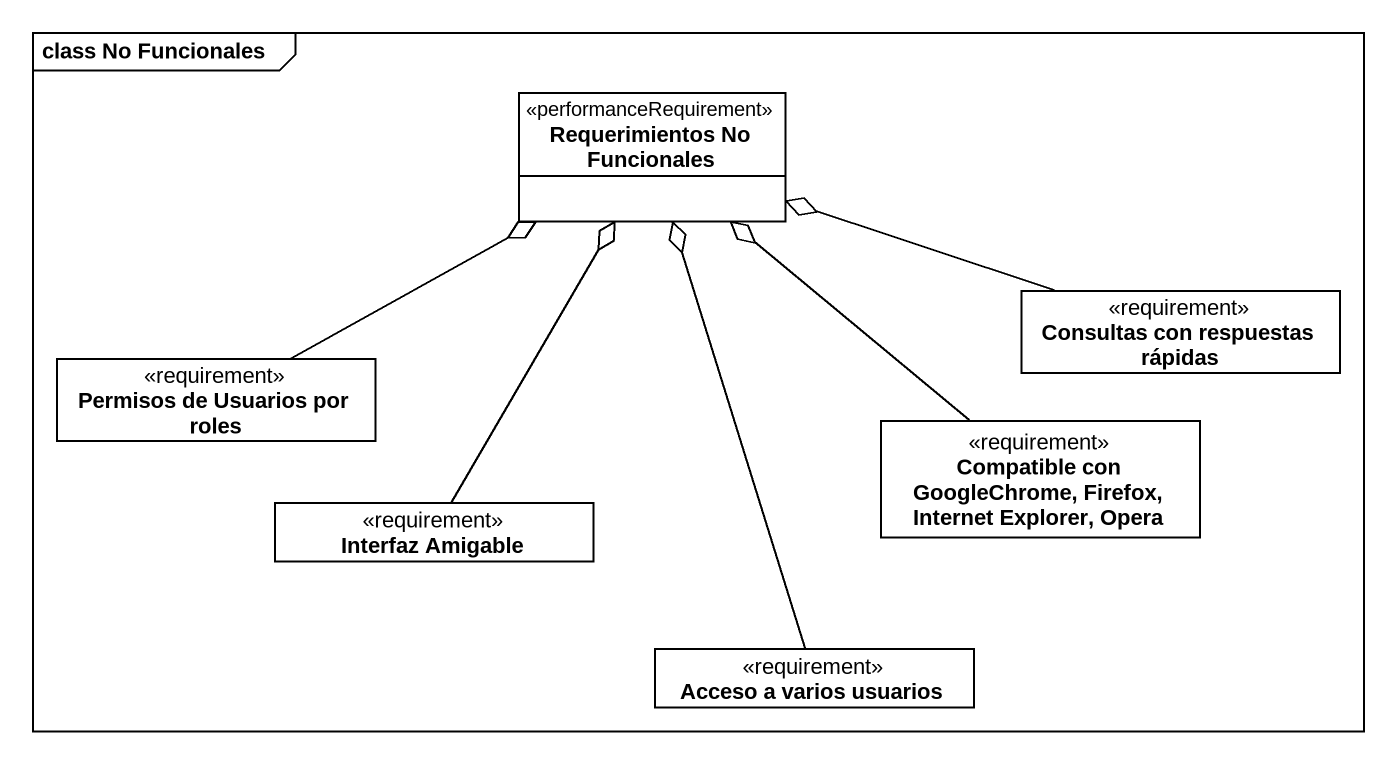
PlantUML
@startuml
mainframe class No Funcionales
hide circle
hide empty members
class "Requerimientos No Funcionales" as Requerimientos_No <<performanceRequirement>>
class "Consultas con respuestas rápidas" as Consultas_con_respuestas <<requirement>>
class "Permisos de Usuarios por roles" as Permisos_de_Usuarios_por <<requirement>>
class "Compatible con GoogleChrome, Firefox, Internet Explorer, Opera" as Compatible_con_GoogleChrome <<requirement>>
class "Interfaz Amigable" as Interfaz_Amigable <<requirement>>
class "Acceso a varios usuarios" as Acceso_a_varios_usuarios <<requirement>>
Consultas_con_respuestas -left-o Requerimientos_No
Permisos_de_Usuarios_por -right-o Requerimientos_No
Compatible_con_GoogleChrome -up-o Requerimientos_No
Interfaz_Amigable -up-o Requerimientos_No
Acceso_a_varios_usuarios -up-o Requerimientos_No
@enduml
